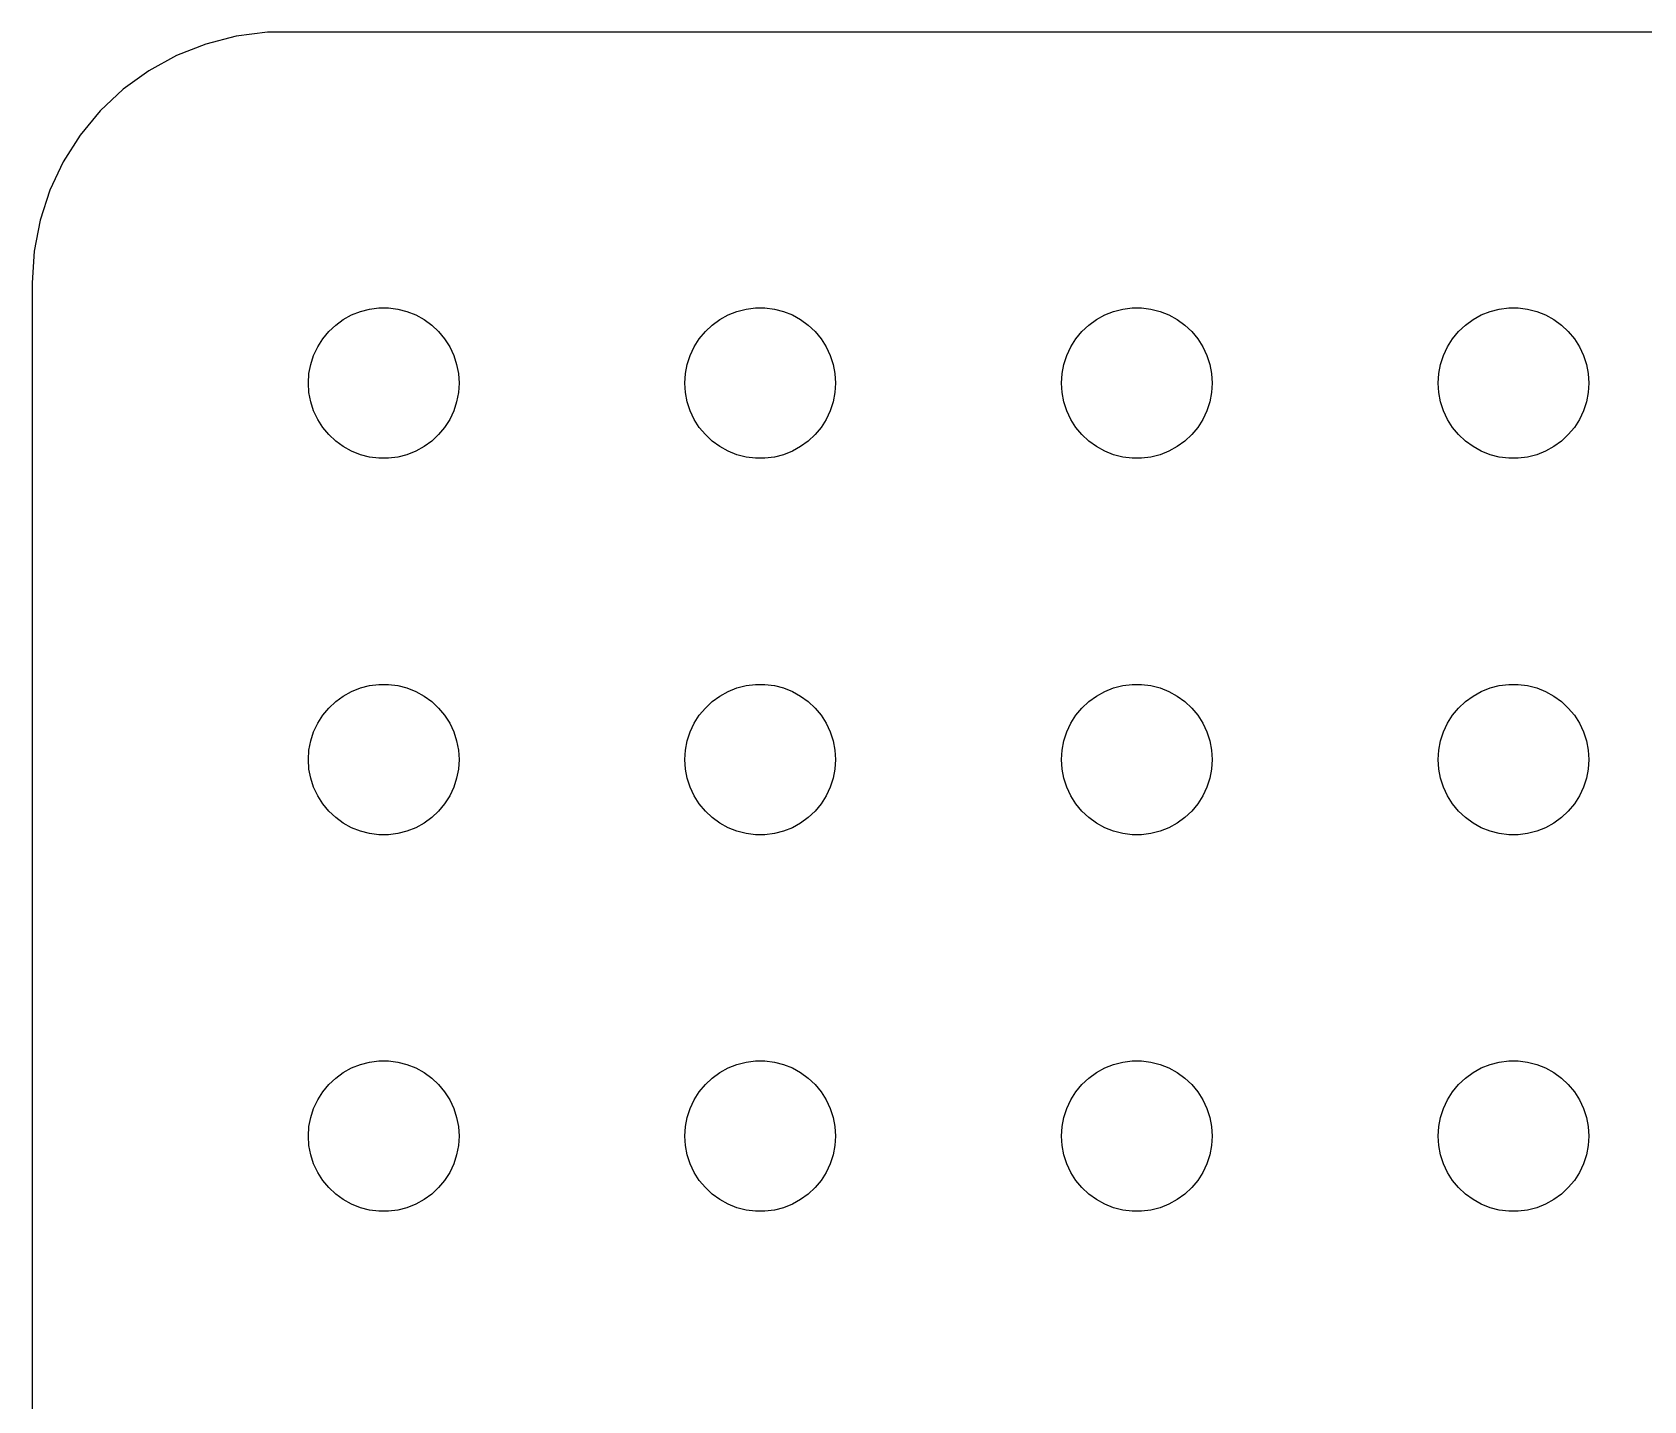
# Model space of a CAD drawing. Header units: metres. Extents: x -134 to 134, y 176 to 394.
# Drawn here: x -134.5 to -102.4, y 366.73 to 393.99 of the extents above; entities that cross this region are included whole.
import ezdxf

# ---------------------------------------------------------------- set-up
doc = ezdxf.new("R2010")
doc.units = ezdxf.units.M

msp = doc.modelspace()

# ---------------------------------------------------------------- linework, layer by layer
for p, q in [((-130.437, 393.911), (-131.045, 393.755)), ((-129.814, 393.99), (-130.437, 393.911)), ((129.814, 393.99), (-129.814, 393.99)), ((-131.629, 393.524), (-132.179, 393.222)), ((-131.045, 393.755), (-131.629, 393.524)), ((-132.179, 393.222), (-132.687, 392.853)), ((-132.687, 392.853), (-133.145, 392.423)), ((-133.145, 392.423), (-133.545, 391.939)), ((-133.545, 391.939), (-133.882, 391.409)), ((-133.882, 391.409), (-134.149, 390.841)), ((-134.149, 390.841), (-134.343, 390.243)), ((-134.343, 390.243), (-134.461, 389.627)), ((-134.461, 389.627), (-134.5, 389)), ((-134.5, 389), (-134.5, 295)), ((-128.139, 388.357), (-127.964, 388.427)), ((-127.964, 388.427), (-127.781, 388.473)), ((-127.781, 388.473), (-127.594, 388.497)), ((-127.594, 388.497), (-127.406, 388.497)), ((-127.406, 388.497), (-127.219, 388.473)), ((-127.219, 388.473), (-127.036, 388.427)), ((-127.036, 388.427), (-126.861, 388.357)), ((-120.639, 388.357), (-120.464, 388.427)), ((-120.464, 388.427), (-120.281, 388.473)), ((-120.281, 388.473), (-120.094, 388.497)), ((-120.094, 388.497), (-119.906, 388.497)), ((-119.906, 388.497), (-119.719, 388.473)), ((-119.719, 388.473), (-119.536, 388.427)), ((-119.536, 388.427), (-119.361, 388.357)), ((-113.139, 388.357), (-112.964, 388.427)), ((-112.964, 388.427), (-112.781, 388.473)), ((-112.781, 388.473), (-112.594, 388.497)), ((-112.594, 388.497), (-112.406, 388.497)), ((-112.406, 388.497), (-112.219, 388.473)), ((-112.219, 388.473), (-112.036, 388.427)), ((-112.036, 388.427), (-111.861, 388.357)), ((-105.639, 388.357), (-105.464, 388.427)), ((-105.464, 388.427), (-105.281, 388.473)), ((-105.281, 388.473), (-105.094, 388.497)), ((-105.094, 388.497), (-104.906, 388.497)), ((-104.906, 388.497), (-104.719, 388.473)), ((-104.719, 388.473), (-104.536, 388.427)), ((-104.536, 388.427), (-104.361, 388.357)), ((-128.593, 388.027), (-128.456, 388.156)), ((-128.456, 388.156), (-128.304, 388.266)), ((-128.304, 388.266), (-128.139, 388.357)), ((-126.861, 388.357), (-126.696, 388.266)), ((-126.696, 388.266), (-126.544, 388.156)), ((-126.544, 388.156), (-126.407, 388.027)), ((-121.093, 388.027), (-120.956, 388.156)), ((-120.956, 388.156), (-120.804, 388.266)), ((-120.804, 388.266), (-120.639, 388.357)), ((-119.361, 388.357), (-119.196, 388.266)), ((-119.196, 388.266), (-119.044, 388.156)), ((-119.044, 388.156), (-118.907, 388.027)), ((-113.593, 388.027), (-113.456, 388.156)), ((-113.456, 388.156), (-113.304, 388.266)), ((-113.304, 388.266), (-113.139, 388.357)), ((-111.861, 388.357), (-111.696, 388.266)), ((-111.696, 388.266), (-111.544, 388.156)), ((-111.544, 388.156), (-111.407, 388.027)), ((-106.093, 388.027), (-105.956, 388.156)), ((-105.956, 388.156), (-105.804, 388.266)), ((-105.804, 388.266), (-105.639, 388.357)), ((-104.361, 388.357), (-104.196, 388.266)), ((-104.196, 388.266), (-104.044, 388.156)), ((-104.044, 388.156), (-103.907, 388.027)), ((-128.895, 387.552), (-128.814, 387.723)), ((-128.814, 387.723), (-128.714, 387.882)), ((-128.714, 387.882), (-128.593, 388.027)), ((-126.407, 388.027), (-126.286, 387.882)), ((-126.286, 387.882), (-126.186, 387.723)), ((-126.186, 387.723), (-126.105, 387.552)), ((-121.395, 387.552), (-121.314, 387.723)), ((-121.314, 387.723), (-121.214, 387.882)), ((-121.214, 387.882), (-121.093, 388.027)), ((-118.907, 388.027), (-118.786, 387.882)), ((-118.786, 387.882), (-118.686, 387.723)), ((-118.686, 387.723), (-118.605, 387.552)), ((-113.895, 387.552), (-113.814, 387.723)), ((-113.814, 387.723), (-113.714, 387.882)), ((-113.714, 387.882), (-113.593, 388.027)), ((-111.407, 388.027), (-111.286, 387.882)), ((-111.286, 387.882), (-111.186, 387.723)), ((-111.186, 387.723), (-111.105, 387.552)), ((-106.395, 387.552), (-106.314, 387.723)), ((-106.314, 387.723), (-106.214, 387.882)), ((-106.214, 387.882), (-106.093, 388.027)), ((-103.907, 388.027), (-103.786, 387.882)), ((-103.786, 387.882), (-103.686, 387.723)), ((-103.686, 387.723), (-103.605, 387.552)), ((-128.953, 387.373), (-128.895, 387.552)), ((-126.105, 387.552), (-126.047, 387.373)), ((-121.453, 387.373), (-121.395, 387.552)), ((-118.605, 387.552), (-118.547, 387.373)), ((-113.953, 387.373), (-113.895, 387.552)), ((-111.105, 387.552), (-111.047, 387.373)), ((-106.453, 387.373), (-106.395, 387.552)), ((-103.605, 387.552), (-103.547, 387.373)), ((-129, 387), (-128.988, 387.188)), ((-128.988, 387.188), (-128.953, 387.373)), ((-126.047, 387.373), (-126.012, 387.188)), ((-126.012, 387.188), (-126, 387)), ((-121.5, 387), (-121.488, 387.188)), ((-121.488, 387.188), (-121.453, 387.373)), ((-118.547, 387.373), (-118.512, 387.188)), ((-118.512, 387.188), (-118.5, 387)), ((-114, 387), (-113.988, 387.188)), ((-113.988, 387.188), (-113.953, 387.373)), ((-111.047, 387.373), (-111.012, 387.188)), ((-111.012, 387.188), (-111, 387)), ((-106.5, 387), (-106.488, 387.188)), ((-106.488, 387.188), (-106.453, 387.373)), ((-103.547, 387.373), (-103.512, 387.188)), ((-103.512, 387.188), (-103.5, 387)), ((-128.988, 386.812), (-129, 387)), ((-128.953, 386.627), (-128.988, 386.812)), ((-126.012, 386.812), (-126.047, 386.627)), ((-126, 387), (-126.012, 386.812)), ((-121.488, 386.812), (-121.5, 387)), ((-121.453, 386.627), (-121.488, 386.812)), ((-118.512, 386.812), (-118.547, 386.627)), ((-118.5, 387), (-118.512, 386.812)), ((-113.988, 386.812), (-114, 387)), ((-113.953, 386.627), (-113.988, 386.812)), ((-111.012, 386.812), (-111.047, 386.627)), ((-111, 387), (-111.012, 386.812)), ((-106.488, 386.812), (-106.5, 387)), ((-106.453, 386.627), (-106.488, 386.812)), ((-103.512, 386.812), (-103.547, 386.627)), ((-103.5, 387), (-103.512, 386.812)), ((-128.895, 386.448), (-128.953, 386.627)), ((-128.814, 386.277), (-128.895, 386.448)), ((-126.105, 386.448), (-126.186, 386.277)), ((-126.047, 386.627), (-126.105, 386.448)), ((-121.395, 386.448), (-121.453, 386.627)), ((-121.314, 386.277), (-121.395, 386.448)), ((-118.605, 386.448), (-118.686, 386.277)), ((-118.547, 386.627), (-118.605, 386.448)), ((-113.895, 386.448), (-113.953, 386.627)), ((-113.814, 386.277), (-113.895, 386.448)), ((-111.105, 386.448), (-111.186, 386.277)), ((-111.047, 386.627), (-111.105, 386.448)), ((-106.395, 386.448), (-106.453, 386.627)), ((-106.314, 386.277), (-106.395, 386.448)), ((-103.605, 386.448), (-103.686, 386.277)), ((-103.547, 386.627), (-103.605, 386.448)), ((-128.714, 386.118), (-128.814, 386.277)), ((-128.593, 385.973), (-128.714, 386.118)), ((-126.286, 386.118), (-126.407, 385.973)), ((-126.186, 386.277), (-126.286, 386.118)), ((-121.214, 386.118), (-121.314, 386.277)), ((-121.093, 385.973), (-121.214, 386.118)), ((-118.786, 386.118), (-118.907, 385.973)), ((-118.686, 386.277), (-118.786, 386.118)), ((-113.714, 386.118), (-113.814, 386.277)), ((-113.593, 385.973), (-113.714, 386.118)), ((-111.286, 386.118), (-111.407, 385.973)), ((-111.186, 386.277), (-111.286, 386.118)), ((-106.214, 386.118), (-106.314, 386.277)), ((-106.093, 385.973), (-106.214, 386.118)), ((-103.786, 386.118), (-103.907, 385.973)), ((-103.686, 386.277), (-103.786, 386.118)), ((-128.456, 385.844), (-128.593, 385.973)), ((-128.304, 385.734), (-128.456, 385.844)), ((-126.544, 385.844), (-126.696, 385.734)), ((-126.407, 385.973), (-126.544, 385.844)), ((-120.956, 385.844), (-121.093, 385.973)), ((-120.804, 385.734), (-120.956, 385.844)), ((-119.044, 385.844), (-119.196, 385.734)), ((-118.907, 385.973), (-119.044, 385.844)), ((-113.456, 385.844), (-113.593, 385.973)), ((-113.304, 385.734), (-113.456, 385.844)), ((-111.544, 385.844), (-111.696, 385.734)), ((-111.407, 385.973), (-111.544, 385.844)), ((-105.956, 385.844), (-106.093, 385.973)), ((-105.804, 385.734), (-105.956, 385.844)), ((-104.044, 385.844), (-104.196, 385.734)), ((-103.907, 385.973), (-104.044, 385.844)), ((-128.139, 385.643), (-128.304, 385.734)), ((-127.964, 385.573), (-128.139, 385.643)), ((-127.781, 385.527), (-127.964, 385.573)), ((-127.594, 385.503), (-127.781, 385.527)), ((-127.406, 385.503), (-127.594, 385.503)), ((-127.219, 385.527), (-127.406, 385.503)), ((-127.036, 385.573), (-127.219, 385.527)), ((-126.861, 385.643), (-127.036, 385.573)), ((-126.696, 385.734), (-126.861, 385.643)), ((-120.639, 385.643), (-120.804, 385.734)), ((-120.464, 385.573), (-120.639, 385.643)), ((-120.281, 385.527), (-120.464, 385.573)), ((-120.094, 385.503), (-120.281, 385.527)), ((-119.906, 385.503), (-120.094, 385.503)), ((-119.719, 385.527), (-119.906, 385.503)), ((-119.536, 385.573), (-119.719, 385.527)), ((-119.361, 385.643), (-119.536, 385.573)), ((-119.196, 385.734), (-119.361, 385.643)), ((-113.139, 385.643), (-113.304, 385.734)), ((-112.964, 385.573), (-113.139, 385.643)), ((-112.781, 385.527), (-112.964, 385.573)), ((-112.594, 385.503), (-112.781, 385.527)), ((-112.406, 385.503), (-112.594, 385.503)), ((-112.219, 385.527), (-112.406, 385.503)), ((-112.036, 385.573), (-112.219, 385.527)), ((-111.861, 385.643), (-112.036, 385.573)), ((-111.696, 385.734), (-111.861, 385.643)), ((-105.639, 385.643), (-105.804, 385.734)), ((-105.464, 385.573), (-105.639, 385.643)), ((-105.281, 385.527), (-105.464, 385.573)), ((-105.094, 385.503), (-105.281, 385.527)), ((-104.906, 385.503), (-105.094, 385.503)), ((-104.719, 385.527), (-104.906, 385.503)), ((-104.536, 385.573), (-104.719, 385.527)), ((-104.361, 385.643), (-104.536, 385.573)), ((-104.196, 385.734), (-104.361, 385.643)), ((-127.781, 380.973), (-127.594, 380.997)), ((-127.594, 380.997), (-127.406, 380.997)), ((-127.406, 380.997), (-127.219, 380.973)), ((-120.281, 380.973), (-120.094, 380.997)), ((-120.094, 380.997), (-119.906, 380.997)), ((-119.906, 380.997), (-119.719, 380.973)), ((-112.781, 380.973), (-112.594, 380.997)), ((-112.594, 380.997), (-112.406, 380.997)), ((-112.406, 380.997), (-112.219, 380.973)), ((-105.281, 380.973), (-105.094, 380.997)), ((-105.094, 380.997), (-104.906, 380.997)), ((-104.906, 380.997), (-104.719, 380.973)), ((-128.456, 380.656), (-128.304, 380.766)), ((-128.304, 380.766), (-128.139, 380.857)), ((-128.139, 380.857), (-127.964, 380.927)), ((-127.964, 380.927), (-127.781, 380.973)), ((-127.219, 380.973), (-127.036, 380.927)), ((-127.036, 380.927), (-126.861, 380.857)), ((-126.861, 380.857), (-126.696, 380.766)), ((-126.696, 380.766), (-126.544, 380.656)), ((-120.956, 380.656), (-120.804, 380.766)), ((-120.804, 380.766), (-120.639, 380.857)), ((-120.639, 380.857), (-120.464, 380.927)), ((-120.464, 380.927), (-120.281, 380.973)), ((-119.719, 380.973), (-119.536, 380.927)), ((-119.536, 380.927), (-119.361, 380.857)), ((-119.361, 380.857), (-119.196, 380.766)), ((-119.196, 380.766), (-119.044, 380.656)), ((-113.456, 380.656), (-113.304, 380.766)), ((-113.304, 380.766), (-113.139, 380.857)), ((-113.139, 380.857), (-112.964, 380.927)), ((-112.964, 380.927), (-112.781, 380.973)), ((-112.219, 380.973), (-112.036, 380.927)), ((-112.036, 380.927), (-111.861, 380.857)), ((-111.861, 380.857), (-111.696, 380.766)), ((-111.696, 380.766), (-111.544, 380.656)), ((-105.956, 380.656), (-105.804, 380.766)), ((-105.804, 380.766), (-105.639, 380.857)), ((-105.639, 380.857), (-105.464, 380.927)), ((-105.464, 380.927), (-105.281, 380.973)), ((-104.719, 380.973), (-104.536, 380.927)), ((-104.536, 380.927), (-104.361, 380.857)), ((-104.361, 380.857), (-104.196, 380.766)), ((-104.196, 380.766), (-104.044, 380.656)), ((-128.814, 380.223), (-128.714, 380.382)), ((-128.714, 380.382), (-128.593, 380.527)), ((-128.593, 380.527), (-128.456, 380.656)), ((-126.544, 380.656), (-126.407, 380.527)), ((-126.407, 380.527), (-126.286, 380.382)), ((-126.286, 380.382), (-126.186, 380.223)), ((-121.314, 380.223), (-121.214, 380.382)), ((-121.214, 380.382), (-121.093, 380.527)), ((-121.093, 380.527), (-120.956, 380.656)), ((-119.044, 380.656), (-118.907, 380.527)), ((-118.907, 380.527), (-118.786, 380.382)), ((-118.786, 380.382), (-118.686, 380.223)), ((-113.814, 380.223), (-113.714, 380.382)), ((-113.714, 380.382), (-113.593, 380.527)), ((-113.593, 380.527), (-113.456, 380.656)), ((-111.544, 380.656), (-111.407, 380.527)), ((-111.407, 380.527), (-111.286, 380.382)), ((-111.286, 380.382), (-111.186, 380.223)), ((-106.314, 380.223), (-106.214, 380.382)), ((-106.214, 380.382), (-106.093, 380.527)), ((-106.093, 380.527), (-105.956, 380.656)), ((-104.044, 380.656), (-103.907, 380.527)), ((-103.907, 380.527), (-103.786, 380.382)), ((-103.786, 380.382), (-103.686, 380.223)), ((-128.953, 379.873), (-128.895, 380.052)), ((-128.895, 380.052), (-128.814, 380.223)), ((-126.186, 380.223), (-126.105, 380.052)), ((-126.105, 380.052), (-126.047, 379.873)), ((-121.453, 379.873), (-121.395, 380.052)), ((-121.395, 380.052), (-121.314, 380.223)), ((-118.686, 380.223), (-118.605, 380.052)), ((-118.605, 380.052), (-118.547, 379.873)), ((-113.953, 379.873), (-113.895, 380.052)), ((-113.895, 380.052), (-113.814, 380.223)), ((-111.186, 380.223), (-111.105, 380.052)), ((-111.105, 380.052), (-111.047, 379.873)), ((-106.453, 379.873), (-106.395, 380.052)), ((-106.395, 380.052), (-106.314, 380.223)), ((-103.686, 380.223), (-103.605, 380.052)), ((-103.605, 380.052), (-103.547, 379.873)), ((-128.988, 379.688), (-128.953, 379.873)), ((-126.047, 379.873), (-126.012, 379.688)), ((-121.488, 379.688), (-121.453, 379.873)), ((-118.547, 379.873), (-118.512, 379.688)), ((-113.988, 379.688), (-113.953, 379.873)), ((-111.047, 379.873), (-111.012, 379.688)), ((-106.488, 379.688), (-106.453, 379.873)), ((-103.547, 379.873), (-103.512, 379.688)), ((-129, 379.5), (-128.988, 379.688)), ((-128.988, 379.312), (-129, 379.5)), ((-126.012, 379.688), (-126, 379.5)), ((-126, 379.5), (-126.012, 379.312)), ((-121.5, 379.5), (-121.488, 379.688)), ((-121.488, 379.312), (-121.5, 379.5)), ((-118.512, 379.688), (-118.5, 379.5)), ((-118.5, 379.5), (-118.512, 379.312)), ((-114, 379.5), (-113.988, 379.688)), ((-113.988, 379.312), (-114, 379.5)), ((-111.012, 379.688), (-111, 379.5)), ((-111, 379.5), (-111.012, 379.312)), ((-106.5, 379.5), (-106.488, 379.688)), ((-106.488, 379.312), (-106.5, 379.5)), ((-103.512, 379.688), (-103.5, 379.5)), ((-103.5, 379.5), (-103.512, 379.312)), ((-128.953, 379.127), (-128.988, 379.312)), ((-128.895, 378.948), (-128.953, 379.127)), ((-126.047, 379.127), (-126.105, 378.948)), ((-126.012, 379.312), (-126.047, 379.127)), ((-121.453, 379.127), (-121.488, 379.312)), ((-121.395, 378.948), (-121.453, 379.127)), ((-118.547, 379.127), (-118.605, 378.948)), ((-118.512, 379.312), (-118.547, 379.127)), ((-113.953, 379.127), (-113.988, 379.312)), ((-113.895, 378.948), (-113.953, 379.127)), ((-111.047, 379.127), (-111.105, 378.948)), ((-111.012, 379.312), (-111.047, 379.127)), ((-106.453, 379.127), (-106.488, 379.312)), ((-106.395, 378.948), (-106.453, 379.127)), ((-103.547, 379.127), (-103.605, 378.948)), ((-103.512, 379.312), (-103.547, 379.127)), ((-128.814, 378.777), (-128.895, 378.948)), ((-128.714, 378.618), (-128.814, 378.777)), ((-126.186, 378.777), (-126.286, 378.618)), ((-126.105, 378.948), (-126.186, 378.777)), ((-121.314, 378.777), (-121.395, 378.948)), ((-121.214, 378.618), (-121.314, 378.777)), ((-118.686, 378.777), (-118.786, 378.618)), ((-118.605, 378.948), (-118.686, 378.777)), ((-113.814, 378.777), (-113.895, 378.948)), ((-113.714, 378.618), (-113.814, 378.777)), ((-111.186, 378.777), (-111.286, 378.618)), ((-111.105, 378.948), (-111.186, 378.777)), ((-106.314, 378.777), (-106.395, 378.948)), ((-106.214, 378.618), (-106.314, 378.777)), ((-103.686, 378.777), (-103.786, 378.618)), ((-103.605, 378.948), (-103.686, 378.777)), ((-128.593, 378.473), (-128.714, 378.618)), ((-128.456, 378.344), (-128.593, 378.473)), ((-126.407, 378.473), (-126.544, 378.344)), ((-126.286, 378.618), (-126.407, 378.473)), ((-121.093, 378.473), (-121.214, 378.618)), ((-120.956, 378.344), (-121.093, 378.473)), ((-118.907, 378.473), (-119.044, 378.344)), ((-118.786, 378.618), (-118.907, 378.473)), ((-113.593, 378.473), (-113.714, 378.618)), ((-113.456, 378.344), (-113.593, 378.473)), ((-111.407, 378.473), (-111.544, 378.344)), ((-111.286, 378.618), (-111.407, 378.473)), ((-106.093, 378.473), (-106.214, 378.618)), ((-105.956, 378.344), (-106.093, 378.473)), ((-103.907, 378.473), (-104.044, 378.344)), ((-103.786, 378.618), (-103.907, 378.473)), ((-128.304, 378.234), (-128.456, 378.344)), ((-128.139, 378.143), (-128.304, 378.234)), ((-127.964, 378.073), (-128.139, 378.143)), ((-126.861, 378.143), (-127.036, 378.073)), ((-126.696, 378.234), (-126.861, 378.143)), ((-126.544, 378.344), (-126.696, 378.234)), ((-120.804, 378.234), (-120.956, 378.344)), ((-120.639, 378.143), (-120.804, 378.234)), ((-120.464, 378.073), (-120.639, 378.143)), ((-119.361, 378.143), (-119.536, 378.073)), ((-119.196, 378.234), (-119.361, 378.143)), ((-119.044, 378.344), (-119.196, 378.234)), ((-113.304, 378.234), (-113.456, 378.344)), ((-113.139, 378.143), (-113.304, 378.234)), ((-112.964, 378.073), (-113.139, 378.143)), ((-111.861, 378.143), (-112.036, 378.073)), ((-111.696, 378.234), (-111.861, 378.143)), ((-111.544, 378.344), (-111.696, 378.234)), ((-105.804, 378.234), (-105.956, 378.344)), ((-105.639, 378.143), (-105.804, 378.234)), ((-105.464, 378.073), (-105.639, 378.143)), ((-104.361, 378.143), (-104.536, 378.073)), ((-104.196, 378.234), (-104.361, 378.143)), ((-104.044, 378.344), (-104.196, 378.234)), ((-127.781, 378.027), (-127.964, 378.073)), ((-127.594, 378.003), (-127.781, 378.027)), ((-127.406, 378.003), (-127.594, 378.003)), ((-127.219, 378.027), (-127.406, 378.003)), ((-127.036, 378.073), (-127.219, 378.027)), ((-120.281, 378.027), (-120.464, 378.073)), ((-120.094, 378.003), (-120.281, 378.027)), ((-119.906, 378.003), (-120.094, 378.003)), ((-119.719, 378.027), (-119.906, 378.003)), ((-119.536, 378.073), (-119.719, 378.027)), ((-112.781, 378.027), (-112.964, 378.073)), ((-112.594, 378.003), (-112.781, 378.027)), ((-112.406, 378.003), (-112.594, 378.003)), ((-112.219, 378.027), (-112.406, 378.003)), ((-112.036, 378.073), (-112.219, 378.027)), ((-105.281, 378.027), (-105.464, 378.073)), ((-105.094, 378.003), (-105.281, 378.027)), ((-104.906, 378.003), (-105.094, 378.003)), ((-104.719, 378.027), (-104.906, 378.003)), ((-104.536, 378.073), (-104.719, 378.027)), ((-128.304, 373.266), (-128.139, 373.357)), ((-128.139, 373.357), (-127.964, 373.427)), ((-127.964, 373.427), (-127.781, 373.473)), ((-127.781, 373.473), (-127.594, 373.497)), ((-127.594, 373.497), (-127.406, 373.497)), ((-127.406, 373.497), (-127.219, 373.473)), ((-127.219, 373.473), (-127.036, 373.427)), ((-127.036, 373.427), (-126.861, 373.357)), ((-126.861, 373.357), (-126.696, 373.266)), ((-120.804, 373.266), (-120.639, 373.357)), ((-120.639, 373.357), (-120.464, 373.427)), ((-120.464, 373.427), (-120.281, 373.473)), ((-120.281, 373.473), (-120.094, 373.497)), ((-120.094, 373.497), (-119.906, 373.497)), ((-119.906, 373.497), (-119.719, 373.473)), ((-119.719, 373.473), (-119.536, 373.427)), ((-119.536, 373.427), (-119.361, 373.357)), ((-119.361, 373.357), (-119.196, 373.266)), ((-113.304, 373.266), (-113.139, 373.357)), ((-113.139, 373.357), (-112.964, 373.427)), ((-112.964, 373.427), (-112.781, 373.473)), ((-112.781, 373.473), (-112.594, 373.497)), ((-112.594, 373.497), (-112.406, 373.497)), ((-112.406, 373.497), (-112.219, 373.473)), ((-112.219, 373.473), (-112.036, 373.427)), ((-112.036, 373.427), (-111.861, 373.357)), ((-111.861, 373.357), (-111.696, 373.266)), ((-105.804, 373.266), (-105.639, 373.357)), ((-105.639, 373.357), (-105.464, 373.427)), ((-105.464, 373.427), (-105.281, 373.473)), ((-105.281, 373.473), (-105.094, 373.497)), ((-105.094, 373.497), (-104.906, 373.497)), ((-104.906, 373.497), (-104.719, 373.473)), ((-104.719, 373.473), (-104.536, 373.427)), ((-104.536, 373.427), (-104.361, 373.357)), ((-104.361, 373.357), (-104.196, 373.266)), ((-128.714, 372.882), (-128.593, 373.027)), ((-128.593, 373.027), (-128.456, 373.156)), ((-128.456, 373.156), (-128.304, 373.266)), ((-126.696, 373.266), (-126.544, 373.156)), ((-126.544, 373.156), (-126.407, 373.027)), ((-126.407, 373.027), (-126.286, 372.882)), ((-121.214, 372.882), (-121.093, 373.027)), ((-121.093, 373.027), (-120.956, 373.156)), ((-120.956, 373.156), (-120.804, 373.266)), ((-119.196, 373.266), (-119.044, 373.156)), ((-119.044, 373.156), (-118.907, 373.027)), ((-118.907, 373.027), (-118.786, 372.882)), ((-113.714, 372.882), (-113.593, 373.027)), ((-113.593, 373.027), (-113.456, 373.156)), ((-113.456, 373.156), (-113.304, 373.266)), ((-111.696, 373.266), (-111.544, 373.156)), ((-111.544, 373.156), (-111.407, 373.027)), ((-111.407, 373.027), (-111.286, 372.882)), ((-106.214, 372.882), (-106.093, 373.027)), ((-106.093, 373.027), (-105.956, 373.156)), ((-105.956, 373.156), (-105.804, 373.266)), ((-104.196, 373.266), (-104.044, 373.156)), ((-104.044, 373.156), (-103.907, 373.027)), ((-103.907, 373.027), (-103.786, 372.882)), ((-128.895, 372.552), (-128.814, 372.723)), ((-128.814, 372.723), (-128.714, 372.882)), ((-126.286, 372.882), (-126.186, 372.723)), ((-126.186, 372.723), (-126.105, 372.552)), ((-121.395, 372.552), (-121.314, 372.723)), ((-121.314, 372.723), (-121.214, 372.882)), ((-118.786, 372.882), (-118.686, 372.723)), ((-118.686, 372.723), (-118.605, 372.552)), ((-113.895, 372.552), (-113.814, 372.723)), ((-113.814, 372.723), (-113.714, 372.882)), ((-111.286, 372.882), (-111.186, 372.723)), ((-111.186, 372.723), (-111.105, 372.552)), ((-106.395, 372.552), (-106.314, 372.723)), ((-106.314, 372.723), (-106.214, 372.882)), ((-103.786, 372.882), (-103.686, 372.723)), ((-103.686, 372.723), (-103.605, 372.552)), ((-128.988, 372.188), (-128.953, 372.373)), ((-128.953, 372.373), (-128.895, 372.552)), ((-126.105, 372.552), (-126.047, 372.373)), ((-126.047, 372.373), (-126.012, 372.188)), ((-121.488, 372.188), (-121.453, 372.373)), ((-121.453, 372.373), (-121.395, 372.552)), ((-118.605, 372.552), (-118.547, 372.373)), ((-118.547, 372.373), (-118.512, 372.188)), ((-113.988, 372.188), (-113.953, 372.373)), ((-113.953, 372.373), (-113.895, 372.552)), ((-111.105, 372.552), (-111.047, 372.373)), ((-111.047, 372.373), (-111.012, 372.188)), ((-106.488, 372.188), (-106.453, 372.373)), ((-106.453, 372.373), (-106.395, 372.552)), ((-103.605, 372.552), (-103.547, 372.373)), ((-103.547, 372.373), (-103.512, 372.188)), ((-129, 372), (-128.988, 372.188)), ((-128.988, 371.812), (-129, 372)), ((-126.012, 372.188), (-126, 372)), ((-126, 372), (-126.012, 371.812)), ((-121.5, 372), (-121.488, 372.188)), ((-121.488, 371.812), (-121.5, 372)), ((-118.512, 372.188), (-118.5, 372)), ((-118.5, 372), (-118.512, 371.812)), ((-114, 372), (-113.988, 372.188)), ((-113.988, 371.812), (-114, 372)), ((-111.012, 372.188), (-111, 372)), ((-111, 372), (-111.012, 371.812)), ((-106.5, 372), (-106.488, 372.188)), ((-106.488, 371.812), (-106.5, 372)), ((-103.512, 372.188), (-103.5, 372)), ((-103.5, 372), (-103.512, 371.812)), ((-128.953, 371.627), (-128.988, 371.812)), ((-126.012, 371.812), (-126.047, 371.627)), ((-121.453, 371.627), (-121.488, 371.812)), ((-118.512, 371.812), (-118.547, 371.627)), ((-113.953, 371.627), (-113.988, 371.812)), ((-111.012, 371.812), (-111.047, 371.627)), ((-106.453, 371.627), (-106.488, 371.812)), ((-103.512, 371.812), (-103.547, 371.627)), ((-128.895, 371.448), (-128.953, 371.627)), ((-128.814, 371.277), (-128.895, 371.448)), ((-126.105, 371.448), (-126.186, 371.277)), ((-126.047, 371.627), (-126.105, 371.448)), ((-121.395, 371.448), (-121.453, 371.627)), ((-121.314, 371.277), (-121.395, 371.448)), ((-118.605, 371.448), (-118.686, 371.277)), ((-118.547, 371.627), (-118.605, 371.448)), ((-113.895, 371.448), (-113.953, 371.627)), ((-113.814, 371.277), (-113.895, 371.448)), ((-111.105, 371.448), (-111.186, 371.277)), ((-111.047, 371.627), (-111.105, 371.448)), ((-106.395, 371.448), (-106.453, 371.627)), ((-106.314, 371.277), (-106.395, 371.448)), ((-103.605, 371.448), (-103.686, 371.277)), ((-103.547, 371.627), (-103.605, 371.448)), ((-128.714, 371.118), (-128.814, 371.277)), ((-128.593, 370.973), (-128.714, 371.118)), ((-126.286, 371.118), (-126.407, 370.973)), ((-126.186, 371.277), (-126.286, 371.118)), ((-121.214, 371.118), (-121.314, 371.277)), ((-121.093, 370.973), (-121.214, 371.118)), ((-118.786, 371.118), (-118.907, 370.973)), ((-118.686, 371.277), (-118.786, 371.118)), ((-113.714, 371.118), (-113.814, 371.277)), ((-113.593, 370.973), (-113.714, 371.118)), ((-111.286, 371.118), (-111.407, 370.973)), ((-111.186, 371.277), (-111.286, 371.118)), ((-106.214, 371.118), (-106.314, 371.277)), ((-106.093, 370.973), (-106.214, 371.118)), ((-103.786, 371.118), (-103.907, 370.973)), ((-103.686, 371.277), (-103.786, 371.118)), ((-128.456, 370.844), (-128.593, 370.973)), ((-128.304, 370.734), (-128.456, 370.844)), ((-128.139, 370.643), (-128.304, 370.734)), ((-126.696, 370.734), (-126.861, 370.643)), ((-126.544, 370.844), (-126.696, 370.734)), ((-126.407, 370.973), (-126.544, 370.844)), ((-120.956, 370.844), (-121.093, 370.973)), ((-120.804, 370.734), (-120.956, 370.844)), ((-120.639, 370.643), (-120.804, 370.734)), ((-119.196, 370.734), (-119.361, 370.643)), ((-119.044, 370.844), (-119.196, 370.734)), ((-118.907, 370.973), (-119.044, 370.844)), ((-113.456, 370.844), (-113.593, 370.973)), ((-113.304, 370.734), (-113.456, 370.844)), ((-113.139, 370.643), (-113.304, 370.734)), ((-111.696, 370.734), (-111.861, 370.643)), ((-111.544, 370.844), (-111.696, 370.734)), ((-111.407, 370.973), (-111.544, 370.844)), ((-105.956, 370.844), (-106.093, 370.973)), ((-105.804, 370.734), (-105.956, 370.844)), ((-105.639, 370.643), (-105.804, 370.734)), ((-104.196, 370.734), (-104.361, 370.643)), ((-104.044, 370.844), (-104.196, 370.734)), ((-103.907, 370.973), (-104.044, 370.844)), ((-127.964, 370.573), (-128.139, 370.643)), ((-127.781, 370.527), (-127.964, 370.573)), ((-127.594, 370.503), (-127.781, 370.527)), ((-127.406, 370.503), (-127.594, 370.503)), ((-127.219, 370.527), (-127.406, 370.503)), ((-127.036, 370.573), (-127.219, 370.527)), ((-126.861, 370.643), (-127.036, 370.573)), ((-120.464, 370.573), (-120.639, 370.643)), ((-120.281, 370.527), (-120.464, 370.573)), ((-120.094, 370.503), (-120.281, 370.527)), ((-119.906, 370.503), (-120.094, 370.503)), ((-119.719, 370.527), (-119.906, 370.503)), ((-119.536, 370.573), (-119.719, 370.527)), ((-119.361, 370.643), (-119.536, 370.573)), ((-112.964, 370.573), (-113.139, 370.643)), ((-112.781, 370.527), (-112.964, 370.573)), ((-112.594, 370.503), (-112.781, 370.527)), ((-112.406, 370.503), (-112.594, 370.503)), ((-112.219, 370.527), (-112.406, 370.503)), ((-112.036, 370.573), (-112.219, 370.527)), ((-111.861, 370.643), (-112.036, 370.573)), ((-105.464, 370.573), (-105.639, 370.643)), ((-105.281, 370.527), (-105.464, 370.573)), ((-105.094, 370.503), (-105.281, 370.527)), ((-104.906, 370.503), (-105.094, 370.503)), ((-104.719, 370.527), (-104.906, 370.503)), ((-104.536, 370.573), (-104.719, 370.527)), ((-104.361, 370.643), (-104.536, 370.573))]:
    msp.add_line(p, q)

doc.saveas('drawing.dxf')
